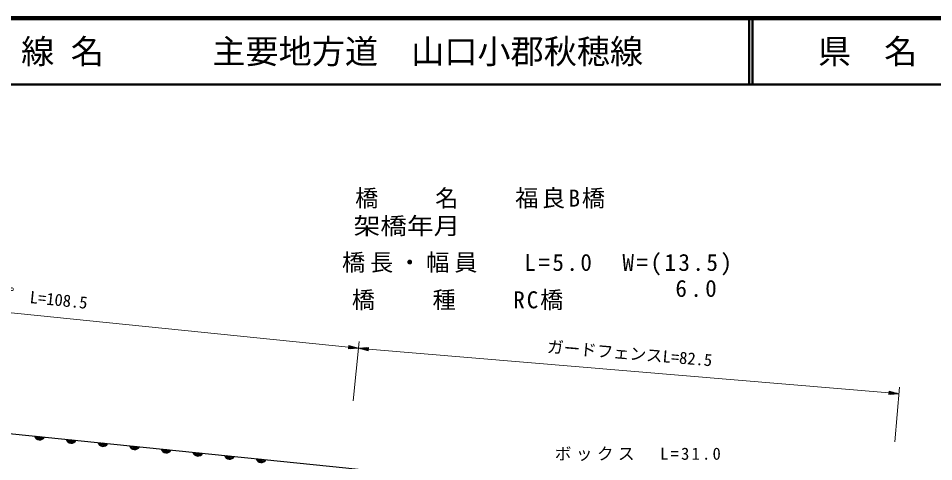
# Model space of a CAD drawing. Units: millimetres, scale not verified. Extents: x 40000 to 680000, y 20000 to 380000.
# Drawn here: x 187448 to 325593, y 313115 to 380000 of the extents above; entities that cross this region are included whole.
import ezdxf
from ezdxf.enums import TextEntityAlignment as Align

# ---------------------------------------------------------------- set-up
doc = ezdxf.new("R2010")
doc.units = ezdxf.units.MM
doc.header["$LTSCALE"] = 1000
for name, color, linetype, lineweight in [('M-BGD', 7, 'Continuous', 25), ('M-STR-HTXT', 7, 'Continuous', 13), ('M-TTL', 2, 'Continuous', 140), ('M-TTL-LINE', 7, 'Continuous', 50)]:
    doc.layers.add(name, color=color, linetype=linetype, lineweight=lineweight)
doc.layers.add('M-TTL-TXT', color=7, linetype='Continuous')
doc.styles.add('ＭＳ ゴシック', font='')
doc.styles.get('ＭＳ ゴシック').set_extended_font_data('MS Gothic')

msp = doc.modelspace()

# ---------------------------------------------------------------- linework, layer by layer
at = {"layer": 'M-BGD'}
msp.add_lwpolyline([(126482, 323567), (153978, 320643), (236874, 312185), (268848, 308743), (299885, 305805), (321403, 304301)], dxfattribs=at)
for centre, radius, start, end in [((190682, 317212), 812, 196.79361, 331.55388), ((190682, 317212), 650, 202.9094, 325.43809), ((190682, 317212), 488, 214.04209, 314.30541), ((190682, 317212), 325, 248.23138, 280.11612), ((195458, 316725), 812, 196.79361, 331.55388), ((195458, 316725), 650, 202.9094, 325.43809), ((195458, 316725), 488, 214.04209, 314.30541), ((195458, 316725), 325, 248.23138, 280.11612), ((200233, 316238), 812, 196.79361, 331.55388), ((200233, 316238), 650, 202.9094, 325.43809), ((200233, 316238), 488, 214.04209, 314.30541), ((200233, 316238), 325, 248.23138, 280.11612), ((205008, 315750), 812, 196.79361, 331.55388), ((205008, 315750), 650, 202.9094, 325.43809), ((205008, 315750), 488, 214.04209, 314.30541), ((205008, 315750), 325, 248.23138, 280.11612), ((209783, 315263), 812, 196.79361, 331.55388), ((209783, 315263), 650, 202.9094, 325.43809), ((209783, 315263), 488, 214.04209, 314.30541), ((209783, 315263), 325, 248.23138, 280.11612), ((214558, 314776), 812, 196.79361, 331.55388), ((214558, 314776), 650, 202.9094, 325.43809), ((214558, 314776), 488, 214.04209, 314.30541), ((214558, 314776), 325, 248.23138, 280.11612), ((219334, 314289), 812, 196.79361, 331.55388), ((219334, 314289), 650, 202.9094, 325.43809), ((219334, 314289), 488, 214.04209, 314.30541), ((219334, 314289), 325, 248.23138, 280.11612), ((224109, 313801), 812, 196.79361, 331.55388), ((224109, 313801), 650, 202.9094, 325.43809), ((224109, 313801), 488, 214.04209, 314.30541), ((224109, 313801), 325, 248.23138, 280.11612)]:
    msp.add_arc(centre, radius, start, end, dxfattribs=at)
at = {"layer": 'M-STR-HTXT'}
for p, q in [((131851, 341131), (237293, 330385)), ((237318, 330633), (237267, 330136)), ((238785, 330232), (237267, 330136)), ((237571, 330155), (237272, 330186)), ((237277, 330235), (237874, 330174)), ((238178, 330194), (237282, 330285)), ((237287, 330335), (238481, 330213)), ((238785, 330232), (237293, 330385)), ((237298, 330434), (238491, 330313)), ((238198, 330393), (237303, 330484)), ((237308, 330534), (237905, 330473)), ((237611, 330553), (237313, 330583)), ((238785, 330232), (237318, 330633)), ((237974, 322274), (238886, 331227)), ((238785, 330232), (240300, 330356)), ((238785, 330232), (240259, 329857)), ((238785, 330232), (240280, 330106)), ((240284, 330156), (239088, 330257)), ((239391, 330282), (240288, 330206)), ((240292, 330256), (239694, 330306)), ((239997, 330331), (240296, 330306)), ((240259, 329857), (240300, 330356)), ((240275, 330057), (239080, 330157)), ((239374, 330082), (240271, 330007)), ((240267, 329957), (239669, 330007)), ((239964, 329932), (240263, 329907)), ((240280, 330106), (318859, 323483)), ((318880, 323733), (318838, 323234)), ((320354, 323357), (318838, 323234)), ((319141, 323259), (318842, 323284)), ((318847, 323334), (319444, 323284)), ((319748, 323308), (318851, 323384)), ((318855, 323434), (320051, 323333)), ((320354, 323357), (318859, 323483)), ((318863, 323533), (320059, 323432)), ((319764, 323507), (318868, 323583)), ((318872, 323633), (319470, 323582)), ((319175, 323657), (318876, 323683)), ((320354, 323357), (318880, 323733)), ((319743, 316106), (320438, 324354))]:
    msp.add_line(p, q, dxfattribs=at)
at = {"layer": 'M-TTL'}
msp.add_line((680000, 380000), (40000, 380000), dxfattribs=at)
at = {"layer": 'M-TTL-LINE'}
for p, q in [((297750, 380000), (297750, 370000)), ((298250, 380000), (298250, 370000)), ((40000, 370000), (680000, 370000))]:
    msp.add_line(p, q, dxfattribs=at)

# ---------------------------------------------------------------- texts
at = {"layer": 'M-STR-HTXT', "style": 'ＭＳ ゴシック', "width": 1.15}
msp.add_text('架橋年月\u3000', height=2566, dxfattribs=at).set_placement((238046, 346639), align=Align.BOTTOM_LEFT)
at = {"layer": 'M-STR-HTXT', "style": 'ＭＳ ゴシック'}
for s, rotation, p in [('ガードパイプ  L=108.5', 354.181, (184693, 336952)), ('ガードフェンスL=82.5', 355.182, (279589, 327998))]:
    msp.add_text(s, height=1833, rotation=rotation, dxfattribs=at).set_placement(p, align=Align.BOTTOM_CENTER)
for s, insert, char_height, attachment_point in [('\\T1.15;橋\u3000\u3000名\u3000\u3000福良B橋', (238287, 351301), 2566, 7), ('\\T1.21;橋長・幅員\u3000\\~L=5.0\u3000W=(13.5)', (236298, 341215), 2566, 7), ('\\T1.29;6.0', (289982, 337935), 2566, 8), ('\\T1.16;橋\u3000\u3000種\u3000\u3000RC橋', (254014, 335971), 2566, 8), ('\\T1.27;ボックス\u3000L=31.0', (281111, 313218), 1833, 8)]:
    msp.add_mtext(s, dxfattribs=dict(at, insert=insert, char_height=char_height, attachment_point=attachment_point))
at = {"layer": 'M-TTL-TXT', "style": 'ＭＳ ゴシック'}
for s, p in [('路 線 名', (180380, 375000)), ('主要地方道\u3000山口小郡秋穂線', (216734, 375000))]:
    msp.add_text(s, height=3666, dxfattribs=at).set_placement(p, align=Align.MIDDLE_LEFT)
msp.add_text('県\u3000名', height=3666, dxfattribs=at).set_placement((315625, 375000), align=Align.MIDDLE_CENTER)

doc.saveas('drawing.dxf')
